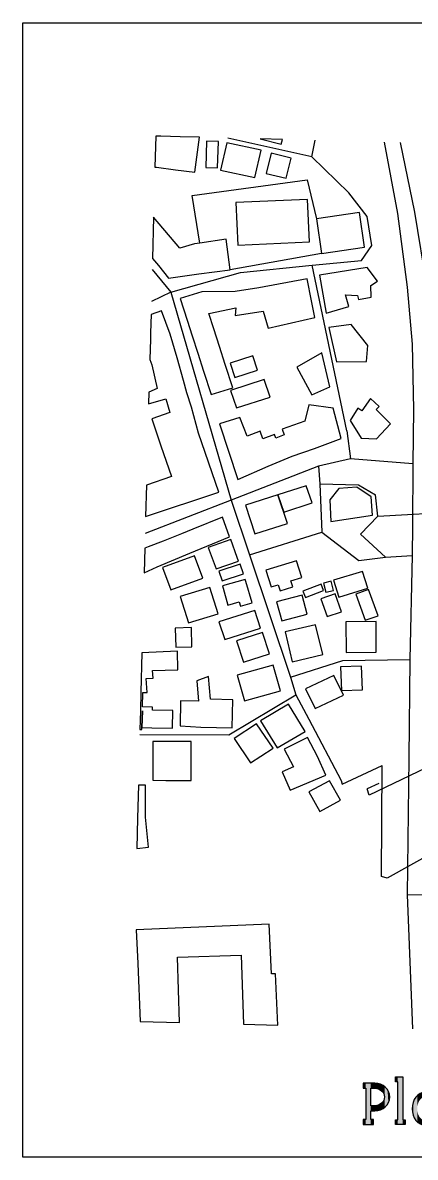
# Model space of a CAD drawing. Extents: x -255 to 680, y -360 to 140.
# Drawn here: x 179.7 to 352.7, y -359.9 to 140.1 of the extents above; entities that cross this region are included whole.
import ezdxf

# ---------------------------------------------------------------- set-up
doc = ezdxf.new("R2010")
doc.units = 0
doc.layers.add('CALQUE_1', color=7, linetype='CONTINUOUS')

# ---------------------------------------------------------------- blocks, each defined once
blk = doc.blocks.new('*U9')
at = {"layer": 'CALQUE_1', "color": 7}
for points in [[(329.67, -329.37), (329.67, -327.23), (329.67, -327.17)], [(329.67, -329.37), (329.67, -327.17), (329.68, -329.38)], [(329.68, -329.38), (329.67, -327.17), (329.68, -327.17)], [(329.67, -329.37), (329.67, -327.23), (329.67, -329.37)], [(329.68, -329.38), (329.68, -327.17), (329.71, -329.42)], [(329.71, -329.42), (329.68, -327.17), (329.71, -327.17)], [(329.71, -329.42), (329.71, -327.17), (329.73, -329.42)], [(329.73, -329.42), (329.71, -327.17), (329.73, -327.17)], [(329.73, -329.42), (329.73, -327.17), (329.84, -329.42)], [(329.84, -329.42), (329.73, -327.17), (329.84, -327.17)], [(329.84, -329.42), (329.84, -327.17), (329.85, -329.42)], [(329.85, -329.42), (329.84, -327.17), (329.85, -327.17)], [(329.85, -329.42), (329.85, -327.17), (329.93, -329.42)], [(329.93, -329.42), (329.85, -327.17), (329.93, -327.17)], [(329.93, -329.42), (329.93, -327.17), (330.02, -329.42)], [(330.02, -329.42), (329.93, -327.17), (330.02, -327.17)], [(330.02, -329.42), (330.02, -327.17), (330.26, -329.42)], [(330.26, -329.42), (330.02, -327.17), (330.26, -327.17)], [(330.26, -329.42), (330.26, -327.17), (330.49, -329.42)], [(330.49, -329.42), (330.26, -327.17), (330.49, -327.17)], [(330.49, -329.42), (330.49, -327.17), (330.5, -329.42)], [(330.5, -329.42), (330.49, -327.17), (330.5, -327.17)], [(330.5, -329.42), (330.5, -327.17), (330.58, -329.42)], [(330.58, -329.42), (330.5, -327.17), (330.58, -327.17)], [(330.58, -329.42), (330.58, -327.17), (330.74, -329.42)], [(330.74, -329.42), (330.58, -327.17), (330.74, -327.17)], [(330.74, -329.42), (330.74, -327.17), (330.78, -329.42)], [(330.78, -329.42), (330.74, -327.17), (330.78, -327.17)], [(330.78, -329.42), (330.78, -327.17), (330.79, -329.44)], [(330.79, -329.44), (330.78, -327.17), (330.79, -327.17)], [(330.79, -329.44), (330.79, -327.17), (330.8, -329.45)], [(330.8, -329.45), (330.79, -327.17), (330.8, -327.17)], [(330.8, -345.44), (330.8, -327.17), (330.86, -345.44)], [(330.86, -345.44), (330.8, -327.17), (330.86, -327.17)], [(330.86, -345.44), (330.86, -327.17), (331.1, -345.44)], [(331.1, -345.44), (330.86, -327.17), (331.1, -327.17)], [(331.1, -345.44), (331.1, -327.17), (332.36, -345.44)], [(332.36, -345.44), (331.1, -327.17), (332.36, -327.17)], [(332.36, -345.44), (332.36, -327.17), (332.45, -345.44)], [(332.45, -345.44), (332.36, -327.17), (332.45, -327.17)], [(332.45, -345.44), (332.45, -327.17), (333.05, -345.44)], [(333.05, -345.44), (332.45, -327.17), (333.05, -327.17)], [(333.05, -329.44), (333.05, -327.17), (333.05, -329.42)], [(333.05, -329.42), (333.05, -327.17), (333.05, -327.17)], [(333.05, -329.42), (333.05, -327.17), (333.06, -329.42)], [(333.06, -329.42), (333.05, -327.17), (333.06, -327.17)], [(333.06, -329.42), (333.06, -327.17), (333.08, -329.42)], [(333.08, -329.42), (333.06, -327.17), (333.08, -327.17)], [(333.08, -329.42), (333.08, -327.17), (333.09, -329.42)], [(333.09, -329.42), (333.08, -327.17), (333.09, -327.17)], [(333.09, -329.42), (333.09, -327.17), (333.09, -329.42)], [(333.09, -329.42), (333.09, -327.17), (333.09, -327.17)], [(333.09, -329.42), (333.09, -327.17), (333.13, -329.42)], [(333.13, -329.42), (333.09, -327.17), (333.13, -327.17)], [(333.13, -329.42), (333.13, -327.17), (333.14, -329.42)], [(333.14, -329.42), (333.13, -327.17), (333.14, -327.17)], [(333.14, -329.42), (333.14, -327.17), (333.15, -329.42)], [(333.15, -329.42), (333.14, -327.17), (333.15, -327.17)], [(333.15, -329.42), (333.15, -327.17), (333.17, -329.42)], [(333.17, -329.42), (333.15, -327.17), (333.17, -327.17)], [(333.17, -329.42), (333.17, -327.17), (333.19, -329.42)], [(333.19, -329.42), (333.17, -327.17), (333.19, -327.17)], [(333.19, -329.42), (333.19, -327.17), (333.3, -329.42)], [(333.3, -329.42), (333.19, -327.17), (333.3, -327.17)], [(333.3, -329.42), (333.3, -327.17), (333.33, -329.42)], [(333.33, -329.42), (333.3, -327.17), (333.33, -327.17)], [(333.33, -329.42), (333.33, -327.17), (333.46, -329.42)], [(333.46, -329.42), (333.33, -327.17), (333.46, -327.17)], [(333.46, -329.42), (333.46, -327.17), (333.63, -329.42)], [(333.63, -329.42), (333.46, -327.17), (333.63, -327.17)], [(333.63, -329.42), (333.63, -327.17), (333.69, -329.42)], [(333.69, -329.42), (333.63, -327.17), (333.69, -327.17)], [(333.69, -329.42), (333.69, -327.17), (333.77, -329.42)], [(333.77, -329.42), (333.69, -327.17), (333.77, -327.17)], [(333.77, -329.42), (333.77, -327.17), (333.77, -329.42)], [(333.77, -329.42), (333.77, -327.17), (333.77, -327.17)], [(333.77, -329.42), (333.77, -327.17), (333.83, -329.42)], [(333.83, -329.42), (333.77, -327.17), (333.83, -327.17)], [(333.83, -329.42), (333.83, -327.17), (334.01, -329.42)], [(334.01, -329.42), (333.83, -327.17), (334.01, -327.17)], [(334.01, -329.42), (334.01, -327.17), (334.06, -329.42)], [(334.06, -329.42), (334.01, -327.17), (334.06, -327.17)], [(334.06, -329.42), (334.06, -327.17), (334.1, -329.42)], [(334.1, -329.42), (334.06, -327.17), (334.1, -327.17)], [(334.1, -329.42), (334.1, -327.17), (334.17, -329.42)], [(334.17, -329.42), (334.1, -327.17), (334.17, -327.17)], [(334.17, -329.42), (334.17, -327.17), (334.18, -329.42)], [(334.18, -329.42), (334.17, -327.17), (334.18, -327.17)], [(334.18, -329.42), (334.18, -327.17), (334.26, -329.42)], [(334.26, -329.42), (334.18, -327.17), (334.26, -327.17)], [(334.26, -329.42), (334.26, -327.17), (334.3, -329.42)], [(334.3, -329.42), (334.26, -327.17), (334.3, -327.17)], [(334.3, -329.42), (334.3, -327.17), (334.38, -329.42)], [(334.38, -329.42), (334.3, -327.17), (334.38, -327.17)], [(334.38, -329.42), (334.38, -327.17), (334.48, -329.42)], [(334.48, -329.42), (334.38, -327.17), (334.48, -327.17)], [(334.48, -329.42), (334.48, -327.17), (334.6, -329.42)], [(334.6, -329.42), (334.48, -327.17), (334.6, -327.17)], [(334.6, -329.42), (334.6, -327.17), (334.63, -329.42)], [(334.63, -329.42), (334.6, -327.17), (334.63, -327.17)], [(334.63, -329.42), (334.63, -327.17), (334.7, -329.42)], [(334.7, -329.42), (334.63, -327.17), (334.7, -327.17)], [(334.7, -329.42), (334.7, -327.17), (334.72, -329.42)], [(334.72, -329.42), (334.7, -327.17), (334.72, -327.17)], [(334.72, -329.42), (334.72, -327.17), (334.73, -329.42)], [(334.73, -329.42), (334.72, -327.17), (334.73, -327.17)], [(334.73, -329.42), (334.73, -327.17), (334.74, -329.42)], [(334.74, -329.42), (334.73, -327.17), (334.74, -327.17)], [(334.74, -329.42), (334.74, -327.17), (334.8, -329.42)], [(334.8, -329.42), (334.74, -327.17), (334.8, -327.17)], [(334.8, -329.42), (334.8, -327.17), (334.8, -329.42)], [(334.8, -329.42), (334.8, -327.17), (334.8, -327.17)], [(334.8, -329.42), (334.8, -327.17), (334.81, -329.42)], [(334.81, -329.42), (334.8, -327.17), (334.81, -327.17)], [(334.81, -329.42), (334.81, -327.17), (334.81, -329.42)], [(334.81, -329.42), (334.81, -327.17), (334.81, -327.17)], [(334.81, -329.42), (334.81, -327.17), (334.81, -329.42)], [(334.81, -329.42), (334.81, -327.17), (334.81, -327.17)], [(334.81, -329.42), (334.81, -327.17), (334.82, -329.42)], [(334.82, -329.42), (334.81, -327.17), (334.82, -327.17)], [(334.82, -329.42), (334.82, -327.17), (334.82, -329.42)], [(334.82, -329.42), (334.82, -327.17), (334.82, -327.17)], [(334.82, -329.42), (334.82, -327.17), (334.82, -329.42)], [(334.82, -329.42), (334.82, -327.17), (334.82, -327.17)], [(334.82, -329.42), (334.82, -327.17), (334.83, -329.42)], [(334.83, -329.42), (334.82, -327.17), (334.83, -327.17)], [(334.83, -329.42), (334.83, -327.17), (334.86, -329.42)], [(334.86, -329.42), (334.83, -327.17), (334.86, -327.17)], [(334.86, -329.42), (334.86, -327.17), (334.9, -329.42)], [(334.9, -329.42), (334.86, -327.17), (334.9, -327.17)], [(334.9, -329.42), (334.9, -327.17), (334.92, -329.43)], [(334.92, -329.43), (334.9, -327.17), (334.92, -327.17)], [(334.92, -329.43), (334.92, -327.17), (335.03, -329.43)], [(335.03, -329.43), (334.92, -327.17), (335.03, -327.17)], [(335.03, -329.43), (335.03, -327.17), (335.06, -329.43)], [(335.06, -329.43), (335.03, -327.17), (335.06, -327.17)], [(335.06, -329.43), (335.06, -327.17), (335.31, -329.46)], [(335.31, -329.46), (335.06, -327.17), (335.31, -327.2)], [(335.31, -329.46), (335.31, -327.2), (335.44, -329.47)], [(335.44, -329.47), (335.31, -327.2), (335.44, -327.21)], [(335.44, -329.47), (335.44, -327.21), (335.54, -329.48)], [(335.54, -329.48), (335.44, -327.21), (335.54, -327.23)], [(335.54, -329.48), (335.54, -327.23), (335.94, -329.57)], [(335.94, -329.57), (335.54, -327.23), (335.94, -327.27)], [(335.94, -329.57), (335.94, -327.27), (336.04, -329.59)], [(336.04, -329.59), (335.94, -327.27), (336.04, -327.28)], [(336.04, -329.59), (336.04, -327.28), (336.11, -329.61)], [(336.11, -329.61), (336.04, -327.28), (336.11, -327.29)], [(336.11, -329.61), (336.11, -327.29), (336.34, -329.69)], [(336.34, -329.69), (336.11, -327.29), (336.34, -327.35)], [(336.34, -329.69), (336.34, -327.35), (336.42, -329.72)], [(336.42, -329.72), (336.34, -327.35), (336.42, -327.37)], [(336.42, -329.72), (336.42, -327.37), (336.52, -329.75)], [(336.52, -329.75), (336.42, -327.37), (336.52, -327.4)], [(336.52, -329.75), (336.52, -327.4), (336.88, -329.91)], [(336.88, -329.91), (336.52, -327.4), (336.88, -327.49)], [(336.88, -329.91), (336.88, -327.49), (336.97, -329.95)], [(336.97, -329.95), (336.88, -327.49), (336.97, -327.51)], [(336.97, -329.95), (336.97, -327.51), (337.1, -330.03)], [(337.1, -330.03), (336.97, -327.51), (337.1, -327.55)], [(337.1, -330.03), (337.1, -327.55), (337.31, -330.16)], [(337.31, -330.16), (337.1, -327.55), (337.31, -327.64)], [(337.31, -330.16), (337.31, -327.64), (337.32, -330.17)], [(337.32, -330.17), (337.31, -327.64), (337.32, -327.64)], [(337.32, -330.17), (337.32, -327.64), (337.39, -330.21)], [(337.39, -330.21), (337.32, -327.64), (337.39, -327.67)], [(337.39, -330.21), (337.39, -327.67), (337.71, -330.45)], [(337.71, -330.45), (337.39, -327.67), (337.71, -327.81)], [(337.71, -330.45), (337.71, -327.81), (337.78, -330.51)], [(337.78, -330.51), (337.71, -327.81), (337.78, -327.84)], [(337.78, -330.51), (337.78, -327.84), (338.03, -330.75)], [(338.03, -330.75), (337.78, -327.84), (338.03, -327.95)], [(338.03, -330.75), (338.03, -327.95), (338.07, -330.78)], [(338.07, -330.78), (338.03, -327.95), (338.07, -327.97)], [(338.07, -330.78), (338.07, -327.97), (338.13, -330.85)], [(338.13, -330.85), (338.07, -327.97), (338.13, -328.01)], [(338.13, -330.85), (338.13, -328.01), (338.24, -330.98)], [(338.24, -330.98), (338.13, -328.01), (338.24, -328.07)], [(338.24, -330.98), (338.24, -328.07), (338.38, -331.15)], [(338.38, -331.15), (338.24, -328.07), (338.38, -328.16)], [(338.38, -331.15), (338.38, -328.16), (338.43, -331.23)], [(338.43, -331.23), (338.38, -328.16), (338.43, -328.19)], [(338.43, -331.23), (338.43, -328.19), (338.64, -331.56)], [(338.64, -331.56), (338.43, -328.19), (338.64, -328.32)], [(338.64, -331.56), (338.64, -328.32), (338.68, -331.64)], [(338.68, -331.64), (338.64, -328.32), (338.68, -328.35)], [(338.68, -331.64), (338.68, -328.35), (338.84, -332)], [(338.84, -332), (338.68, -328.35), (338.84, -328.45)], [(338.84, -332), (338.84, -328.45), (338.88, -332.08)], [(338.88, -332.08), (338.84, -328.45), (338.88, -328.47)], [(338.88, -332.08), (338.88, -328.47), (338.89, -332.11)], [(338.89, -332.11), (338.88, -328.47), (338.89, -328.47)], [(338.89, -332.11), (338.89, -328.47), (338.99, -332.48)], [(338.99, -332.48), (338.89, -328.47), (338.99, -328.56)], [(338.99, -332.48), (338.99, -328.56), (339.01, -332.55)], [(339.01, -332.55), (338.99, -328.56), (339.01, -328.58)], [(339.01, -332.55), (339.01, -328.58), (339.07, -333)], [(339.07, -333), (339.01, -328.58), (339.07, -328.63)], [(339.07, -333), (339.07, -328.63), (339.07, -333.01)], [(339.07, -333.01), (339.07, -328.63), (339.07, -328.63)], [(339.07, -333.01), (339.07, -328.63), (339.08, -333.05)], [(339.08, -333.05), (339.07, -328.63), (339.08, -328.63)], [(339.08, -337.91), (339.08, -328.63), (339.64, -337.39)], [(339.64, -337.39), (339.08, -328.63), (339.64, -329.11)], [(339.64, -337.39), (339.64, -329.11), (339.8, -337.25)], [(339.8, -337.25), (339.64, -329.11), (339.8, -329.29)], [(339.8, -337.25), (339.8, -329.29), (340.28, -336.64)], [(340.28, -336.64), (339.8, -329.29), (340.28, -329.86)], [(340.28, -336.64), (340.28, -329.86), (340.41, -336.48)], [(340.41, -336.48), (340.28, -329.86), (340.41, -330.07)], [(338.64, -338.2), (338.43, -335.29), (338.64, -334.97)], [(338.68, -338.17), (338.64, -334.97), (338.68, -334.87)], [(338.64, -338.2), (338.64, -334.97), (338.68, -338.17)], [(338.84, -338.06), (338.68, -334.87), (338.84, -334.53)], [(338.68, -338.17), (338.68, -334.87), (338.84, -338.06)], [(338.88, -338.04), (338.84, -334.53), (338.88, -334.42)], [(338.84, -338.06), (338.84, -334.53), (338.88, -338.04)], [(338.89, -338.04), (338.88, -334.42), (338.89, -334.4)], [(338.88, -338.04), (338.88, -334.42), (338.89, -338.04)], [(338.99, -337.97), (338.89, -334.4), (338.99, -334.06)], [(338.89, -338.04), (338.89, -334.4), (338.99, -337.97)], [(339.01, -337.95), (338.99, -334.06), (339.01, -333.93)], [(338.99, -337.97), (338.99, -334.06), (339.01, -337.95)], [(339.07, -337.91), (339.01, -333.93), (339.07, -333.57)], [(339.01, -337.95), (339.01, -333.93), (339.07, -337.91)], [(339.08, -337.91), (339.07, -333.48), (339.08, -333.05)], [(339.07, -337.91), (339.07, -333.57), (339.07, -333.48)], [(339.07, -337.91), (339.07, -333.48), (339.08, -337.91)], [(339.07, -337.91), (339.07, -333.57), (339.07, -337.91)], [(340.41, -336.48), (340.41, -330.07), (340.79, -335.8)], [(340.79, -335.8), (340.41, -330.07), (340.79, -330.69)], [(340.79, -335.8), (340.79, -330.69), (340.89, -335.62)], [(340.89, -335.62), (340.79, -330.69), (340.89, -330.94)], [(340.89, -335.62), (340.89, -330.94), (341.16, -334.86)], [(341.16, -334.86), (340.89, -330.94), (341.16, -331.62)], [(341.16, -334.86), (341.16, -331.62), (341.22, -334.68)], [(341.22, -334.68), (341.16, -331.62), (341.22, -331.92)], [(341.22, -334.68), (341.22, -331.92), (341.36, -333.8)], [(341.36, -333.8), (341.22, -331.92), (341.36, -332.62)], [(341.36, -333.8), (341.36, -332.62), (341.38, -333.67)], [(333.05, -339.41), (333.05, -337.1), (333.05, -339.39)], [(333.05, -339.39), (333.05, -337.1), (333.05, -337.1)], [(333.05, -339.39), (333.05, -337.1), (333.06, -339.35)], [(333.06, -339.35), (333.05, -337.1), (333.06, -337.1)], [(333.06, -339.35), (333.06, -337.1), (333.08, -339.35)], [(333.08, -339.35), (333.06, -337.1), (333.08, -337.1)], [(333.08, -339.35), (333.08, -337.1), (333.09, -339.35)], [(333.09, -339.35), (333.08, -337.1), (333.09, -337.1)], [(333.09, -339.35), (333.09, -337.1), (333.09, -339.35)], [(333.09, -339.35), (333.09, -337.1), (333.09, -337.1)], [(333.09, -339.35), (333.09, -337.1), (333.13, -339.35)], [(333.13, -339.35), (333.09, -337.1), (333.13, -337.1)], [(333.13, -339.35), (333.13, -337.1), (333.14, -339.35)], [(333.14, -339.35), (333.13, -337.1), (333.14, -337.1)], [(333.14, -339.35), (333.14, -337.1), (333.15, -339.35)], [(333.15, -339.35), (333.14, -337.1), (333.15, -337.1)], [(333.15, -339.35), (333.15, -337.1), (333.17, -339.35)], [(333.17, -339.35), (333.15, -337.1), (333.17, -337.1)], [(333.17, -339.35), (333.17, -337.1), (333.19, -339.35)], [(333.19, -339.35), (333.17, -337.1), (333.19, -337.1)], [(333.19, -339.35), (333.19, -337.1), (333.3, -339.35)], [(333.3, -339.35), (333.19, -337.1), (333.3, -337.1)], [(333.3, -339.35), (333.3, -337.1), (333.33, -339.35)], [(333.33, -339.35), (333.3, -337.1), (333.33, -337.1)], [(333.33, -339.35), (333.33, -337.1), (333.46, -339.35)], [(333.46, -339.35), (333.33, -337.1), (333.46, -337.1)], [(333.46, -339.35), (333.46, -337.1), (333.63, -339.35)], [(333.63, -339.35), (333.46, -337.1), (333.63, -337.1)], [(333.63, -339.35), (333.63, -337.1), (333.69, -339.35)], [(333.69, -339.35), (333.63, -337.1), (333.69, -337.1)], [(333.69, -339.35), (333.69, -337.1), (333.77, -339.35)], [(333.77, -339.35), (333.69, -337.1), (333.77, -337.1)], [(333.77, -339.35), (333.77, -337.1), (333.77, -339.35)], [(333.77, -339.35), (333.77, -337.1), (333.77, -337.1)], [(333.77, -339.35), (333.77, -337.1), (333.83, -339.35)], [(333.83, -339.35), (333.77, -337.1), (333.83, -337.1)], [(333.83, -339.35), (333.83, -337.1), (334.01, -339.35)], [(334.01, -339.35), (333.83, -337.1), (334.01, -337.1)], [(334.01, -339.35), (334.01, -337.1), (334.06, -339.35)], [(334.06, -339.35), (334.01, -337.1), (334.06, -337.1)], [(334.06, -339.35), (334.06, -337.1), (334.1, -339.35)], [(334.1, -339.35), (334.06, -337.1), (334.1, -337.1)], [(334.1, -339.35), (334.1, -337.1), (334.17, -339.35)], [(334.17, -339.35), (334.1, -337.1), (334.17, -337.1)], [(334.17, -339.35), (334.17, -337.1), (334.18, -339.35)], [(334.18, -339.35), (334.17, -337.1), (334.18, -337.1)], [(334.18, -339.35), (334.18, -337.1), (334.26, -339.35)], [(334.26, -339.35), (334.18, -337.1), (334.26, -337.1)], [(334.26, -339.35), (334.26, -337.1), (334.3, -339.35)], [(334.3, -339.35), (334.26, -337.1), (334.3, -337.1)], [(334.3, -339.35), (334.3, -337.1), (334.38, -339.35)], [(334.38, -339.35), (334.3, -337.1), (334.38, -337.1)], [(334.38, -339.35), (334.38, -337.1), (334.48, -339.35)], [(334.48, -339.35), (334.38, -337.1), (334.48, -337.1)], [(334.48, -339.35), (334.48, -337.1), (334.6, -339.35)], [(334.6, -339.35), (334.48, -337.1), (334.6, -337.1)], [(334.6, -339.35), (334.6, -337.1), (334.63, -339.35)], [(334.63, -339.35), (334.6, -337.1), (334.63, -337.1)], [(334.63, -339.35), (334.63, -337.1), (334.7, -339.35)], [(334.7, -339.35), (334.63, -337.1), (334.7, -337.1)], [(334.7, -339.35), (334.7, -337.1), (334.72, -339.35)], [(334.72, -339.35), (334.7, -337.1), (334.72, -337.1)], [(334.72, -339.35), (334.72, -337.1), (334.73, -339.35)], [(334.73, -339.35), (334.72, -337.1), (334.73, -337.1)], [(334.73, -339.35), (334.73, -337.1), (334.74, -339.35)], [(334.74, -339.35), (334.73, -337.1), (334.74, -337.1)], [(334.74, -339.35), (334.74, -337.1), (334.8, -339.35)], [(334.8, -339.35), (334.74, -337.1), (334.8, -337.1)], [(334.8, -339.35), (334.8, -337.1), (334.8, -339.35)], [(334.8, -339.35), (334.8, -337.1), (334.8, -337.1)], [(334.8, -339.35), (334.8, -337.1), (334.81, -339.35)], [(334.81, -339.35), (334.8, -337.1), (334.81, -337.1)], [(334.81, -339.35), (334.81, -337.1), (334.81, -339.35)], [(334.81, -339.35), (334.81, -337.1), (334.81, -337.1)], [(334.81, -339.35), (334.81, -337.1), (334.81, -339.35)], [(334.81, -339.35), (334.81, -337.1), (334.81, -337.1)], [(334.81, -339.35), (334.81, -337.1), (334.82, -339.35)], [(334.82, -339.35), (334.81, -337.1), (334.82, -337.1)], [(334.82, -339.35), (334.82, -337.1), (334.82, -339.35)], [(334.82, -339.35), (334.82, -337.1), (334.82, -337.1)], [(334.82, -339.35), (334.82, -337.1), (334.82, -339.35)], [(334.82, -339.35), (334.82, -337.1), (334.82, -337.1)], [(334.82, -339.35), (334.82, -337.1), (334.83, -339.35)], [(334.83, -339.35), (334.82, -337.1), (334.83, -337.1)], [(334.83, -339.35), (334.83, -337.1), (334.86, -339.35)], [(334.86, -339.35), (334.83, -337.1), (334.86, -337.1)], [(334.86, -339.35), (334.86, -337.1), (334.9, -339.35)], [(334.9, -339.35), (334.86, -337.1), (334.9, -337.1)], [(334.9, -339.35), (334.9, -337.1), (334.92, -339.35)], [(334.92, -339.35), (334.9, -337.1), (334.92, -337.1)], [(335.03, -339.35), (334.92, -337.1), (335.03, -337.09)], [(334.92, -339.35), (334.92, -337.1), (335.03, -339.35)], [(335.03, -339.35), (335.03, -337.09), (335.06, -339.34)], [(335.06, -339.34), (335.03, -337.09), (335.06, -337.09)], [(335.31, -339.34), (335.06, -337.09), (335.31, -337.07)], [(335.06, -339.34), (335.06, -337.09), (335.31, -339.34)], [(335.44, -339.32), (335.31, -337.07), (335.44, -337.06)], [(335.31, -339.34), (335.31, -337.07), (335.44, -339.32)], [(335.54, -339.3), (335.44, -337.06), (335.54, -337.04)], [(335.44, -339.32), (335.44, -337.06), (335.54, -339.3)], [(335.94, -339.24), (335.54, -337.04), (335.94, -336.96)], [(335.54, -339.3), (335.54, -337.04), (335.94, -339.24)], [(336.04, -339.23), (335.94, -336.96), (336.04, -336.93)], [(335.94, -339.24), (335.94, -336.96), (336.04, -339.23)], [(336.11, -339.22), (336.04, -336.93), (336.11, -336.91)], [(336.04, -339.23), (336.04, -336.93), (336.11, -339.22)], [(336.34, -339.19), (336.11, -336.91), (336.34, -336.84)], [(336.11, -339.22), (336.11, -336.91), (336.34, -339.19)], [(336.42, -339.16), (336.34, -336.84), (336.42, -336.81)], [(336.34, -339.19), (336.34, -336.84), (336.42, -339.16)], [(336.52, -339.13), (336.42, -336.81), (336.52, -336.77)], [(336.42, -339.16), (336.42, -336.81), (336.52, -339.13)], [(336.88, -339.03), (336.52, -336.77), (336.88, -336.61)], [(336.52, -339.13), (336.52, -336.77), (336.88, -339.03)], [(336.97, -339), (336.88, -336.61), (336.97, -336.56)], [(336.88, -339.03), (336.88, -336.61), (336.97, -339)], [(337.1, -338.96), (336.97, -336.56), (337.1, -336.49)], [(336.97, -339), (336.97, -336.56), (337.1, -338.96)], [(337.31, -338.9), (337.1, -336.49), (337.31, -336.37)], [(337.1, -338.96), (337.1, -336.49), (337.31, -338.9)], [(337.32, -338.89), (337.31, -336.37), (337.32, -336.36)], [(337.31, -338.9), (337.31, -336.37), (337.32, -338.89)], [(337.39, -338.86), (337.32, -336.36), (337.39, -336.31)], [(337.32, -338.89), (337.32, -336.36), (337.39, -338.86)], [(337.71, -338.71), (337.39, -336.31), (337.71, -336.08)], [(337.39, -338.86), (337.39, -336.31), (337.71, -338.71)], [(337.78, -338.68), (337.71, -336.08), (337.78, -336.01)], [(337.71, -338.71), (337.71, -336.08), (337.78, -338.68)], [(338.03, -338.56), (337.78, -336.01), (338.03, -335.77)], [(337.78, -338.68), (337.78, -336.01), (338.03, -338.56)], [(338.07, -338.55), (338.03, -335.77), (338.07, -335.75)], [(338.03, -338.56), (338.03, -335.77), (338.07, -338.55)], [(338.13, -338.52), (338.07, -335.75), (338.13, -335.67)], [(338.07, -338.55), (338.07, -335.75), (338.13, -338.52)], [(338.24, -338.47), (338.13, -335.67), (338.24, -335.54)], [(338.13, -338.52), (338.13, -335.67), (338.24, -338.47)], [(338.38, -338.37), (338.24, -335.54), (338.38, -335.38)], [(338.24, -338.47), (338.24, -335.54), (338.38, -338.37)], [(338.43, -338.34), (338.38, -335.38), (338.43, -335.29)], [(338.38, -338.37), (338.38, -335.38), (338.43, -338.34)], [(338.43, -338.34), (338.43, -335.29), (338.64, -338.2)], [(329.68, -345.44), (329.67, -343.21), (329.68, -343.19)], [(329.67, -345.44), (329.67, -343.21), (329.67, -345.44)], [(329.67, -345.44), (329.67, -343.21), (329.67, -343.21)], [(329.67, -345.44), (329.67, -343.21), (329.68, -345.44)], [(329.68, -345.44), (329.68, -343.19), (329.71, -345.44)], [(329.71, -345.44), (329.68, -343.19), (329.71, -343.19)], [(329.71, -345.44), (329.71, -343.19), (329.73, -345.44)], [(329.73, -345.44), (329.71, -343.19), (329.73, -343.19)], [(329.73, -345.44), (329.73, -343.19), (329.84, -345.44)], [(329.84, -345.44), (329.73, -343.19), (329.84, -343.19)], [(329.84, -345.44), (329.84, -343.19), (329.85, -345.44)], [(329.85, -345.44), (329.84, -343.19), (329.85, -343.19)], [(329.85, -345.44), (329.85, -343.19), (329.93, -345.44)], [(329.93, -345.44), (329.85, -343.19), (329.93, -343.19)], [(329.93, -345.44), (329.93, -343.19), (330.02, -345.44)], [(330.02, -345.44), (329.93, -343.19), (330.02, -343.19)], [(330.02, -345.44), (330.02, -343.19), (330.26, -345.44)], [(330.26, -345.44), (330.02, -343.19), (330.26, -343.19)], [(330.26, -345.44), (330.26, -343.19), (330.49, -345.44)], [(330.49, -345.44), (330.26, -343.19), (330.49, -343.19)], [(330.49, -345.44), (330.49, -343.19), (330.5, -345.44)], [(330.5, -345.44), (330.49, -343.19), (330.5, -343.19)], [(330.5, -345.44), (330.5, -343.19), (330.58, -345.44)], [(330.58, -345.44), (330.5, -343.19), (330.58, -343.19)], [(330.58, -345.44), (330.58, -343.19), (330.74, -345.44)], [(330.74, -345.44), (330.58, -343.19), (330.74, -343.19)], [(330.74, -345.44), (330.74, -343.19), (330.78, -345.44)], [(330.78, -345.44), (330.74, -343.19), (330.78, -343.19)], [(330.78, -345.44), (330.78, -343.19), (330.79, -345.44)], [(330.79, -345.44), (330.78, -343.19), (330.79, -343.19)], [(330.8, -345.44), (330.79, -343.19), (330.8, -343.18)], [(330.79, -345.44), (330.79, -343.19), (330.8, -345.44)], [(333.05, -345.44), (333.05, -343.19), (333.05, -345.44)], [(333.05, -345.44), (333.05, -343.19), (333.05, -343.19)], [(333.05, -345.44), (333.05, -343.19), (333.06, -345.44)], [(333.06, -345.44), (333.05, -343.19), (333.06, -343.19)], [(333.06, -345.44), (333.06, -343.19), (333.08, -345.44)], [(333.08, -345.44), (333.06, -343.19), (333.08, -343.19)], [(333.08, -345.44), (333.08, -343.19), (333.09, -345.44)], [(333.09, -345.44), (333.08, -343.19), (333.09, -343.19)], [(333.09, -345.44), (333.09, -343.19), (333.09, -345.44)], [(333.09, -345.44), (333.09, -343.19), (333.09, -343.19)], [(333.09, -345.44), (333.09, -343.19), (333.13, -345.44)], [(333.13, -345.44), (333.09, -343.19), (333.13, -343.19)], [(333.13, -345.44), (333.13, -343.19), (333.14, -345.44)], [(333.14, -345.44), (333.13, -343.19), (333.14, -343.19)], [(333.14, -345.44), (333.14, -343.19), (333.15, -345.44)], [(333.15, -345.44), (333.14, -343.19), (333.15, -343.19)], [(333.15, -345.44), (333.15, -343.19), (333.17, -345.44)], [(333.17, -345.44), (333.15, -343.19), (333.17, -343.19)], [(333.17, -345.44), (333.17, -343.19), (333.19, -345.44)], [(333.19, -345.44), (333.17, -343.19), (333.19, -343.19)], [(333.19, -345.44), (333.19, -343.19), (333.3, -345.44)], [(333.3, -345.44), (333.19, -343.19), (333.3, -343.19)], [(333.3, -345.44), (333.3, -343.19), (333.33, -345.44)], [(333.33, -345.44), (333.3, -343.19), (333.33, -343.19)], [(333.33, -345.44), (333.33, -343.19), (333.46, -345.44)], [(333.46, -345.44), (333.33, -343.19), (333.46, -343.19)], [(333.46, -345.44), (333.46, -343.19), (333.63, -345.44)], [(333.63, -345.44), (333.46, -343.19), (333.63, -343.19)], [(333.63, -345.44), (333.63, -343.19), (333.69, -345.44)], [(333.69, -345.44), (333.63, -343.19), (333.69, -343.19)], [(333.69, -345.44), (333.69, -343.19), (333.77, -345.44)], [(333.77, -345.44), (333.69, -343.19), (333.77, -343.19)], [(333.77, -345.44), (333.77, -343.19), (333.77, -345.44)], [(333.77, -345.44), (333.77, -343.19), (333.77, -343.19)], [(333.77, -345.44), (333.77, -343.19), (333.83, -345.44)], [(333.83, -345.44), (333.77, -343.19), (333.83, -343.19)], [(333.83, -345.44), (333.83, -343.19), (334.01, -345.44)], [(334.01, -345.44), (333.83, -343.19), (334.01, -343.19)], [(334.01, -345.44), (334.01, -343.19), (334.06, -345.44)], [(334.06, -345.44), (334.01, -343.19), (334.06, -343.19)], [(334.06, -345.44), (334.06, -343.19), (334.1, -345.44)], [(334.1, -345.44), (334.06, -343.19), (334.1, -343.19)], [(334.1, -345.44), (334.1, -343.19), (334.17, -345.44)], [(334.17, -345.44), (334.1, -343.19), (334.17, -343.19)], [(334.17, -345.44), (334.17, -343.19), (334.18, -345.4)], [(334.18, -345.4), (334.17, -343.19), (334.18, -343.19)]]:
    blk.add_solid(points, dxfattribs=at)
blk = doc.blocks.new('*U10')
at = {"layer": 'CALQUE_1', "color": 7}
for points in [[(343.86, -326.56), (343.86, -324.43), (344.93, -326.56)], [(344.93, -326.56), (343.86, -324.43), (344.93, -324.43)], [(344.93, -345.44), (344.93, -324.43), (347.12, -345.44)], [(347.12, -345.44), (344.93, -324.43), (347.12, -324.43)], [(343.86, -345.44), (343.86, -343.31), (344.93, -345.44)], [(344.93, -345.44), (343.86, -343.31), (344.93, -343.31)], [(347.12, -345.44), (347.12, -343.31), (348.19, -345.44)], [(348.19, -345.44), (347.12, -343.31), (348.19, -343.31)]]:
    blk.add_solid(points, dxfattribs=at)
blk = doc.blocks.new('*U11')
at = {"layer": 'CALQUE_1', "color": 7}
for points in [[(352.21, -342.48), (351.71, -335.64), (352.21, -334.4)], [(352.53, -343.04), (352.21, -334.4), (352.53, -333.83)], [(352.21, -342.48), (352.21, -334.4), (352.53, -343.04)], [(352.9, -343.57), (352.53, -333.83), (352.9, -333.31)], [(352.53, -343.04), (352.53, -333.83), (352.9, -343.57)], [(353.3, -344.04), (352.9, -333.31), (353.3, -332.83)], [(352.9, -343.57), (352.9, -333.31), (353.3, -344.04)], [(353.49, -344.22), (353.3, -332.83), (353.49, -332.66)], [(353.3, -344.04), (353.3, -332.83), (353.49, -344.22)], [(353.55, -337.5), (353.49, -332.66), (353.55, -332.6)], [(353.49, -338.44), (353.49, -332.66), (353.55, -337.5)], [(353.73, -336.58), (353.55, -332.6), (353.73, -332.43)], [(353.55, -337.5), (353.55, -332.6), (353.73, -336.58)], [(353.76, -336.49), (353.73, -332.43), (353.76, -332.41)], [(353.73, -336.58), (353.73, -332.43), (353.76, -336.49)], [(354.02, -335.7), (353.76, -332.41), (354.02, -332.2)], [(353.76, -336.49), (353.76, -332.41), (354.02, -335.7)], [(354.25, -335.28), (354.02, -332.2), (354.25, -332.03)], [(354.02, -335.7), (354.02, -332.2), (354.25, -335.28)], [(354.44, -334.91), (354.25, -332.03), (354.44, -331.92)], [(354.25, -335.28), (354.25, -332.03), (354.44, -334.91)], [(354.69, -334.56), (354.44, -331.92), (354.69, -331.77)], [(354.44, -334.91), (354.44, -331.92), (354.69, -334.56)], [(354.78, -334.46), (354.69, -331.77), (354.78, -331.72)], [(354.69, -334.56), (354.69, -331.77), (354.78, -334.46)], [(354.97, -334.24), (354.78, -331.72), (354.97, -331.63)], [(354.78, -334.46), (354.78, -331.72), (354.97, -334.24)], [(355.28, -333.96), (354.97, -331.63), (355.28, -331.5)], [(354.97, -334.24), (354.97, -331.63), (355.28, -333.96)], [(355.34, -333.91), (355.28, -331.5), (355.34, -331.47)], [(355.28, -333.96), (355.28, -331.5), (355.34, -333.91)], [(355.62, -333.72), (355.34, -331.47), (355.62, -331.38)], [(355.34, -333.91), (355.34, -331.47), (355.62, -333.72)], [(355.95, -333.55), (355.62, -331.38), (355.95, -331.28)], [(355.62, -333.72), (355.62, -331.38), (355.95, -333.55)], [(355.95, -333.55), (355.95, -331.28), (355.99, -333.52)], [(355.99, -333.52), (355.95, -331.28), (355.99, -331.28)], [(356.38, -333.38), (355.99, -331.28), (356.38, -331.2)], [(355.99, -333.52), (355.99, -331.28), (356.38, -333.38)], [(356.59, -333.34), (356.38, -331.2), (356.59, -331.17)], [(356.38, -333.38), (356.38, -331.2), (356.59, -333.34)], [(356.81, -333.29), (356.59, -331.17), (356.81, -331.16)], [(356.59, -333.34), (356.59, -331.17), (356.81, -333.29)], [(357.26, -333.26), (356.81, -331.16), (357.26, -331.13)], [(356.81, -333.29), (356.81, -331.16), (357.26, -333.26)], [(357.26, -333.26), (357.26, -331.13), (357.72, -333.29)], [(357.72, -333.29), (357.26, -331.13), (357.72, -331.16)], [(357.72, -333.29), (357.72, -331.16), (357.94, -333.34)], [(357.94, -333.34), (357.72, -331.16), (357.94, -331.17)], [(357.94, -333.34), (357.94, -331.17), (358.14, -333.38)], [(358.14, -333.38), (357.94, -331.17), (358.14, -331.2)], [(358.14, -333.38), (358.14, -331.2), (358.54, -333.52)], [(358.54, -333.52), (358.14, -331.2), (358.54, -331.28)], [(358.54, -333.52), (358.54, -331.28), (358.58, -333.55)], [(358.58, -333.55), (358.54, -331.28), (358.58, -331.28)], [(358.58, -333.55), (358.58, -331.28), (358.91, -333.72)], [(358.91, -333.72), (358.58, -331.28), (358.91, -331.38)], [(358.91, -333.72), (358.91, -331.38), (359.18, -333.91)], [(359.18, -333.91), (358.91, -331.38), (359.18, -331.47)], [(359.18, -333.91), (359.18, -331.47), (359.25, -333.96)], [(359.25, -333.96), (359.18, -331.47), (359.25, -331.5)], [(359.25, -333.96), (359.25, -331.5), (359.56, -334.24)], [(359.56, -334.24), (359.25, -331.5), (359.56, -331.63)], [(359.56, -334.24), (359.56, -331.63), (359.75, -334.46)], [(359.75, -334.46), (359.56, -331.63), (359.75, -331.72)], [(359.75, -334.46), (359.75, -331.72), (359.84, -334.56)], [(359.84, -334.56), (359.75, -331.72), (359.84, -331.77)], [(359.84, -334.56), (359.84, -331.77), (360.09, -334.91)], [(360.09, -334.91), (359.84, -331.77), (360.09, -331.92)], [(360.09, -334.91), (360.09, -331.92), (360.28, -335.28)], [(360.28, -335.28), (360.09, -331.92), (360.28, -332.03)], [(360.28, -335.28), (360.28, -332.03), (360.5, -335.7)], [(360.5, -335.7), (360.28, -332.03), (360.5, -332.2)], [(360.5, -335.7), (360.5, -332.2), (360.77, -336.49)], [(360.77, -336.49), (360.5, -332.2), (360.77, -332.41)], [(360.77, -336.49), (360.77, -332.41), (360.8, -336.58)], [(360.8, -336.58), (360.77, -332.41), (360.8, -332.43)], [(360.8, -336.58), (360.8, -332.43), (360.98, -337.5)], [(360.98, -337.5), (360.8, -332.43), (360.98, -332.6)], [(360.98, -337.5), (360.98, -332.6), (361.04, -338.44)], [(361.04, -338.44), (360.98, -332.6), (361.04, -332.66)], [(361.04, -344.22), (361.04, -332.66), (361.22, -344.04)], [(361.22, -344.04), (361.04, -332.66), (361.22, -332.83)], [(361.22, -344.04), (361.22, -332.83), (361.63, -343.57)], [(361.63, -343.57), (361.22, -332.83), (361.63, -333.31)], [(361.63, -343.57), (361.63, -333.31), (362, -343.04)], [(362, -343.04), (361.63, -333.31), (362, -333.83)], [(362, -343.04), (362, -333.83), (362.32, -342.48)], [(362.32, -342.48), (362, -333.83), (362.32, -334.4)], [(362.32, -342.48), (362.32, -334.4), (362.82, -341.24)], [(362.82, -341.24), (362.32, -334.4), (362.82, -335.64)], [(351.4, -339.88), (351.29, -338.44), (351.4, -337)], [(351.71, -341.24), (351.4, -337), (351.71, -335.64)], [(351.4, -339.88), (351.4, -337), (351.71, -341.24)], [(351.71, -341.24), (351.71, -335.64), (352.21, -342.48)], [(353.49, -344.22), (353.49, -338.44), (353.55, -344.27)], [(353.55, -344.27), (353.49, -338.44), (353.55, -339.38)], [(353.55, -344.27), (353.55, -339.38), (353.73, -344.44)], [(353.73, -344.44), (353.55, -339.38), (353.73, -340.3)], [(360.98, -344.27), (360.8, -340.3), (360.98, -339.38)], [(361.04, -344.22), (360.98, -339.38), (361.04, -338.44)], [(360.98, -344.27), (360.98, -339.38), (361.04, -344.22)], [(362.82, -341.24), (362.82, -335.64), (363.13, -339.88)], [(363.13, -339.88), (362.82, -335.64), (363.13, -337)], [(363.13, -339.88), (363.13, -337), (363.23, -338.44)], [(353.73, -344.44), (353.73, -340.3), (353.76, -344.47)], [(353.76, -344.47), (353.73, -340.3), (353.76, -340.39)], [(353.76, -344.47), (353.76, -340.39), (354.02, -344.68)], [(354.02, -344.68), (353.76, -340.39), (354.02, -341.17)], [(354.02, -344.68), (354.02, -341.17), (354.25, -344.84)], [(354.25, -344.84), (354.02, -341.17), (354.25, -341.6)], [(354.25, -344.84), (354.25, -341.6), (354.44, -344.96)], [(354.44, -344.96), (354.25, -341.6), (354.44, -341.96)], [(354.44, -344.96), (354.44, -341.96), (354.69, -345.11)], [(354.69, -345.11), (354.44, -341.96), (354.69, -342.32)], [(354.69, -345.11), (354.69, -342.32), (354.78, -345.16)], [(354.78, -345.16), (354.69, -342.32), (354.78, -342.41)], [(354.78, -345.16), (354.78, -342.41), (354.97, -345.25)], [(354.97, -345.25), (354.78, -342.41), (354.97, -342.64)], [(354.97, -345.25), (354.97, -342.64), (355.28, -345.38)], [(355.28, -345.38), (354.97, -342.64), (355.28, -342.92)], [(355.28, -345.38), (355.28, -342.92), (355.34, -345.41)], [(355.34, -345.41), (355.28, -342.92), (355.34, -342.96)], [(355.34, -345.41), (355.34, -342.96), (355.62, -345.49)], [(355.62, -345.49), (355.34, -342.96), (355.62, -343.16)], [(355.62, -345.49), (355.62, -343.16), (355.95, -345.6)], [(355.95, -345.6), (355.62, -343.16), (355.95, -343.33)], [(355.95, -345.6), (355.95, -343.33), (355.99, -345.6)], [(355.99, -345.6), (355.95, -343.33), (355.99, -343.35)], [(355.99, -345.6), (355.99, -343.35), (356.38, -345.67)], [(356.38, -345.67), (355.99, -343.35), (356.38, -343.5)], [(356.38, -345.67), (356.38, -343.5), (356.59, -345.71)], [(356.59, -345.71), (356.38, -343.5), (356.59, -343.54)], [(356.59, -345.71), (356.59, -343.54), (356.81, -345.72)], [(356.81, -345.72), (356.59, -343.54), (356.81, -343.59)], [(356.81, -345.72), (356.81, -343.59), (357.26, -345.75)], [(357.26, -345.75), (356.81, -343.59), (357.26, -343.62)], [(357.72, -345.72), (357.26, -343.62), (357.72, -343.59)], [(357.26, -345.75), (357.26, -343.62), (357.72, -345.72)], [(357.94, -345.71), (357.72, -343.59), (357.94, -343.54)], [(357.72, -345.72), (357.72, -343.59), (357.94, -345.71)], [(358.14, -345.67), (357.94, -343.54), (358.14, -343.5)], [(357.94, -345.71), (357.94, -343.54), (358.14, -345.67)], [(358.54, -345.6), (358.14, -343.5), (358.54, -343.35)], [(358.14, -345.67), (358.14, -343.5), (358.54, -345.6)], [(358.58, -345.6), (358.54, -343.35), (358.58, -343.33)], [(358.54, -345.6), (358.54, -343.35), (358.58, -345.6)], [(358.91, -345.49), (358.58, -343.33), (358.91, -343.16)], [(358.58, -345.6), (358.58, -343.33), (358.91, -345.49)], [(359.18, -345.41), (358.91, -343.16), (359.18, -342.96)], [(358.91, -345.49), (358.91, -343.16), (359.18, -345.41)], [(359.25, -345.38), (359.18, -342.96), (359.25, -342.92)], [(359.18, -345.41), (359.18, -342.96), (359.25, -345.38)], [(359.56, -345.25), (359.25, -342.92), (359.56, -342.64)], [(359.25, -345.38), (359.25, -342.92), (359.56, -345.25)], [(359.75, -345.16), (359.56, -342.64), (359.75, -342.41)], [(359.56, -345.25), (359.56, -342.64), (359.75, -345.16)], [(359.84, -345.11), (359.75, -342.41), (359.84, -342.32)], [(359.75, -345.16), (359.75, -342.41), (359.84, -345.11)], [(360.09, -344.96), (359.84, -342.32), (360.09, -341.96)], [(359.84, -345.11), (359.84, -342.32), (360.09, -344.96)], [(360.28, -344.84), (360.09, -341.96), (360.28, -341.6)], [(360.09, -344.96), (360.09, -341.96), (360.28, -344.84)], [(360.5, -344.68), (360.28, -341.6), (360.5, -341.17)], [(360.28, -344.84), (360.28, -341.6), (360.5, -344.68)], [(360.77, -344.47), (360.5, -341.17), (360.77, -340.39)], [(360.5, -344.68), (360.5, -341.17), (360.77, -344.47)], [(360.8, -344.44), (360.77, -340.39), (360.8, -340.3)], [(360.77, -344.47), (360.77, -340.39), (360.8, -344.44)], [(360.8, -344.44), (360.8, -340.3), (360.98, -344.27)]]:
    blk.add_solid(points, dxfattribs=at)
blk = doc.blocks.new('BLOCK_6')
at = {"layer": 'CALQUE_1'}
blk.add_lwpolyline([(348.19, -343.31), (348.19, -345.44), (343.86, -345.44), (343.86, -343.31), (344.93, -343.31), (344.93, -326.56), (343.86, -326.56), (343.86, -324.43), (347.12, -324.43), (347.12, -343.31), (348.19, -343.31)], dxfattribs=at)
for points, knots in [([(334.18, -343.19), (334.18, -343.19), (334.18, -345.44), (334.18, -345.44), (334.18, -345.44), (329.67, -345.44), (329.67, -345.44), (329.67, -345.44), (329.67, -343.19), (329.67, -343.19), (329.67, -343.19), (330.8, -343.19), (330.8, -343.19), (330.8, -343.19), (330.8, -329.42), (330.8, -329.42), (330.8, -329.42), (329.67, -329.42), (329.67, -329.42), (329.67, -329.42), (329.67, -327.17), (329.67, -327.17), (329.67, -327.17), (334.82, -327.17), (334.82, -327.17), (338.32, -327.17), (341.4, -329.76), (341.4, -333.26), (341.4, -336.76), (338.32, -339.35), (334.82, -339.35), (334.82, -339.35), (333.05, -339.35), (333.05, -339.35), (333.05, -339.35), (333.05, -343.19), (333.05, -343.19), (333.05, -343.19), (334.18, -343.19), (334.18, -343.19)], [0, 0, 0, 0, 1, 1, 1, 2, 2, 2, 3, 3, 3, 4, 4, 4, 5, 5, 5, 6, 6, 6, 7, 7, 7, 8, 8, 8, 9, 9, 9, 10, 10, 10, 11, 11, 11, 12, 12, 12, 13, 13, 13, 13]), ([(333.05, -337.1), (333.05, -337.1), (334.82, -337.1), (334.82, -337.1), (337.04, -337.1), (339.08, -335.48), (339.08, -333.26), (339.08, -331.04), (337.04, -329.42), (334.82, -329.42), (334.82, -329.42), (333.05, -329.42), (333.05, -329.42), (333.05, -329.42), (333.05, -337.1), (333.05, -337.1)], [0, 0, 0, 0, 1, 1, 1, 2, 2, 2, 3, 3, 3, 4, 4, 4, 5, 5, 5, 5]), ([(363.23, -338.44), (363.23, -342.37), (360.95, -345.75), (357.26, -345.75), (353.58, -345.75), (351.29, -342.37), (351.29, -338.44), (351.29, -334.51), (353.58, -331.13), (357.26, -331.13), (360.95, -331.13), (363.23, -334.51), (363.23, -338.44)], [0, 0, 0, 0, 1, 1, 1, 2, 2, 2, 3, 3, 3, 4, 4, 4, 4])]:
    blk.add_open_spline(points, degree=3, knots=knots, dxfattribs=at)
at = {"layer": 'CALQUE_1', "color": 7}
for name in ['*U10', '*U9', '*U11']:
    blk.add_blockref(name, (0, 0), dxfattribs=at)
blk = doc.blocks.new('BLOCK_5')
at = {"layer": 'CALQUE_1', "color": 7}
for points in [[(679.67, -359.85), (179.67, -359.85), (179.67, 140.15), (679.67, 140.15), (679.67, -359.85)], [(247.04, 75.36), (255.57, 74.27), (257.62, 89.65), (248.98, 89.87), (240.48, 90.09), (238.32, 90.15), (237.95, 76.53), (238.65, 76.44), (247.04, 75.36)], [(265.87, 87.86), (260.61, 88), (260.29, 76.3), (265.56, 76.16), (265.87, 87.86)], [(294.14, 88.7), (284.26, 88.95), (293.62, 86.66), (294.14, 88.7)], [(286.96, 73.74), (295.77, 71.66), (297.94, 80.5), (289.14, 82.58), (286.96, 73.74)], [(274.41, 42.16), (306.01, 43.6), (305.11, 62.28), (273.53, 60.84), (274.41, 42.16)], [(330.33, 41.2), (328.05, 56.48), (309.06, 53.77), (311.34, 38.48), (330.33, 41.2)], [(243.88, 27.63), (257.26, 29.43), (271.02, 31.17), (269.29, 44.78), (257.77, 43.03), (255.4, 42.67), (248.95, 40.78), (237.36, 54.45), (236.87, 36.26), (239.54, 33.11), (243.88, 27.63)], [(313.36, 12.15), (323.39, 15.03), (321.93, 20.24), (327.2, 19.9), (327.55, 18.23), (333.25, 19.15), (332.99, 24.34), (336.03, 26.31), (331.51, 32.27), (310.42, 28.83), (313.36, 12.15)], [(283.65, 23.27), (273.25, 21.68), (258.61, 21.58), (249.07, 18.63), (252.16, 9.01), (254.35, 2.22), (256.84, -5.53), (259.39, -13.46), (262.69, -23.71), (272.23, -20.76), (268.93, -10.5), (266.38, -2.58), (263.89, 5.17), (261.7, 11.96), (273.56, 14.47), (273.27, 11.05), (285.66, 13.07), (287.85, 5.51), (308.38, 10.24), (306.98, 17.59), (305.05, 27.31), (283.65, 23.27)], [(257.2, -40.8), (254.08, -29.3), (252.06, -22.99), (250.51, -17.58), (247.79, -7.56), (244.68, 2.87), (240.78, 13.21), (236.21, 11.55), (235.99, 3.43), (235.92, 0.67), (235.68, -8.3), (236.56, -10.59), (238.87, -21.09), (235.29, -22.67), (235.16, -27.76), (242.69, -25.64), (244.45, -31.68), (236.62, -34.41), (240.59, -46.26), (245.27, -59.89), (234.19, -63.69), (233.83, -77.44), (266.11, -66.8), (257.2, -40.8)], [(331.78, -2.18), (324.37, 7.09), (314.58, 5.78), (317.86, -9.33), (331.2, -9.19), (331.78, -2.18)], [(314.93, -20.29), (311.44, -5.36), (300.43, -11.72), (307.07, -23.79), (314.93, -20.29)], [(305.81, -28.24), (303.94, -35.48), (294, -38.95), (294.91, -41.48), (291.2, -42.95), (290.58, -41.32), (285.54, -43.19), (284.25, -39.82), (278.54, -42.04), (275.35, -33.9), (266.32, -36.69), (274.53, -61.11), (287.77, -55.35), (298.34, -50.94), (308.29, -47.47), (319.95, -43.06), (316.52, -29.69), (305.81, -28.24)], [(336.74, -29.05), (332.95, -25.44), (329.12, -30.9), (327.36, -29.78), (323.93, -35.16), (328.8, -42.99), (335.56, -43.17), (341.71, -36.6), (335.41, -30.28), (336.74, -29.05)], [(292.12, -67.94), (294.67, -75.51), (307.17, -71.5), (304.63, -63.91), (292.12, -67.94)], [(333.18, -68.86), (326.86, -64.61), (318.89, -65.19), (314.97, -70.16), (315.37, -79.71), (333.74, -76.86), (333.18, -68.86)], [(253.28, -93.69), (270.86, -86.38), (267.64, -77.71), (254.59, -83.09), (249.61, -85.12), (241.59, -88.31), (234.9, -90.88), (233.45, -91.47), (233.16, -102.32), (238.95, -99.62), (253.28, -93.69)], [(271.32, -87.64), (261.43, -91.07), (264.84, -100.52), (274.73, -97.09), (274.16, -95.49), (271.32, -87.64)], [(241.26, -99.9), (244.98, -109.76), (259.05, -104.66), (255.33, -94.81), (241.26, -99.9)], [(266.16, -101.59), (267.62, -105.85), (276.96, -102.78), (275.5, -98.5), (266.16, -101.59)], [(300.36, -96.94), (286.81, -101.08), (289.17, -108.5), (292.16, -107.6), (293.04, -110.22), (298.66, -108.41), (297.8, -105.87), (302.72, -104.37), (300.36, -96.94)], [(329.39, -101.7), (316.65, -105.56), (318.98, -112.98), (331.73, -109.1), (329.39, -101.7)], [(252.75, -124.31), (265.82, -120.33), (262.15, -108.72), (249.08, -112.69), (252.75, -124.31)], [(303.08, -110.3), (304.2, -113.16), (312.25, -110.14), (311.13, -107.28), (303.08, -110.3)], [(316.55, -110.08), (315.54, -106.03), (312.24, -106.82), (313.25, -110.87), (316.55, -110.08)], [(326.42, -111.64), (330.58, -123.17), (336.23, -121.21), (332.06, -109.67), (326.42, -111.64)], [(305, -120.46), (302.74, -112.13), (291.51, -115.06), (293.78, -123.4), (305, -120.46)], [(320.11, -119.47), (317.33, -111.6), (311.05, -113.72), (313.83, -121.6), (320.11, -119.47)], [(281.95, -118.94), (266.15, -123.91), (268.7, -131.7), (284.5, -126.73), (281.95, -118.94)], [(322.11, -123.84), (322.17, -137.33), (335.41, -137.28), (335.36, -123.8), (322.11, -123.84)], [(254.26, -134.88), (254, -126.42), (246.83, -126.62), (247.08, -135.08), (254.26, -134.88)], [(273.86, -132.22), (276.93, -141.63), (288.4, -138.02), (285.33, -128.61), (273.86, -132.22)], [(308.61, -125.18), (295.24, -128.34), (298.47, -141.49), (311.84, -138.34), (308.61, -125.18)], [(232.21, -170.43), (232.43, -163.16), (232.23, -170.48), (236.55, -170.59), (245.71, -170.78), (245.87, -163.02), (236.79, -162.88), (236.8, -161.42), (232.47, -161.31), (232.64, -154.97), (234.49, -155.07), (234.04, -148.8), (237.13, -148.65), (236.87, -145.28), (248.08, -145.01), (247.84, -136.81), (232.22, -137.48), (231.75, -154.95), (231.53, -163.14), (231.31, -171.28), (232.22, -171.3), (232.21, -170.43)], [(293.29, -154.27), (290.04, -142.99), (274.2, -147.36), (277.44, -158.64), (293.29, -154.27)], [(319.69, -143.72), (320.1, -154.21), (329.36, -153.87), (328.95, -143.39), (319.69, -143.72)], [(271.99, -170.53), (272.27, -158.24), (262.44, -158.03), (261.57, -148.01), (256.34, -149.83), (257.15, -158.8), (249.24, -158.67), (249.05, -169.69), (258.2, -170.23), (271.99, -170.53)], [(304.29, -153.42), (308.54, -162.12), (321.05, -156.24), (316.81, -147.54), (304.29, -153.42)], [(284.63, -183.06), (289.96, -179.58), (282.68, -168.85), (272.8, -175.3), (280.08, -186.02), (284.63, -183.06)], [(236.97, -193.72), (242.8, -193.79), (253.85, -193.78), (253.91, -176.69), (237.03, -176.64), (236.97, -193.72)], [(305.76, -198.81), (310.61, -207.42), (319.7, -202.5), (314.86, -193.89), (305.76, -198.81)], [(233.81, -210.03), (233.83, -195.9), (230.65, -195.9), (230.27, -210.35), (229.91, -223.7), (235.06, -223.23), (233.81, -210.03)], [(289.31, -279.06), (288.33, -257.14), (229.67, -259.65), (230.33, -274.41), (231.48, -300.06), (248.78, -300.51), (247.82, -271.62), (275.93, -270.74), (276.96, -301.24), (292.07, -301.63), (291.05, -278.98), (289.31, -279.06)]]:
    blk.add_lwpolyline(points, dxfattribs=at)
at = {"layer": 'CALQUE_1', "color": 1}
for points in [[(284.68, 83.96), (269.54, 87.19), (266.88, 75.18), (282.02, 71.97), (284.68, 83.96)], [(271.11, -9.87), (273.2, -16.18), (283.14, -13.02), (281.06, -6.71), (271.11, -9.87)], [(273.88, -29.6), (288.65, -24.82), (286.05, -17.12), (271.29, -21.88), (273.88, -29.6)], [(281.97, -85.05), (296.27, -80.53), (292.12, -67.94), (277.82, -72.45), (281.97, -85.05)], [(277.66, -105.21), (267.68, -108.08), (267.96, -109.03), (270.12, -116.55), (275.01, -115.1), (275.6, -117.03), (280.77, -115.5), (277.94, -106.14), (277.79, -105.66), (277.66, -105.21)], [(304.17, -172.15), (296.85, -160.15), (284.41, -167.44), (291.74, -179.45), (304.17, -172.15)], [(309.63, -183.3), (305.12, -174.8), (294.89, -180.03), (299.01, -187.77), (293.92, -189.92), (297.52, -198.13), (313.23, -191.51), (309.63, -183.3)]]:
    blk.add_lwpolyline(points, dxfattribs=at)
at = {"layer": 'CALQUE_1', "color": 234}
for points in [[(328.94, 35.41), (333.47, 41.92), (331.43, 54.67), (323.4, 65.17), (307.01, 81.02), (270.09, 89.32)], [(307.01, 81.02), (308.53, 88.33)], [(245, 21.41), (275.6, 30.04), (307.24, 33.35), (328.94, 35.41)], [(236.74, 31.31), (245, 21.41)], [(322.45, -39.77), (307.24, 33.35)], [(245, 21.41), (236.36, 17.27)], [(245, 21.41), (271.51, -70.27)], [(322.45, -39.77), (324.11, -52.03)], [(351.61, -54.24), (324.11, -52.03), (310.06, -55.35), (271.51, -70.27)], [(310.06, -55.35), (310.55, -63.13), (311.4, -84.41), (327.72, -96.79), (339.46, -95.33), (351.32, -94.65)], [(310.55, -63.13), (327.63, -63.52), (335.05, -67.9)], [(328.52, -85.18), (336.21, -77.3), (335.05, -67.9)], [(271.51, -70.27), (233.62, -85.02)], [(271.51, -70.27), (279.53, -94.32), (297.66, -148.28), (300.08, -156.05), (305.7, -166.76), (319.93, -193.75), (320.44, -195.39), (338.01, -187.25)], [(336.21, -77.3), (372.76, -75.29)], [(279.53, -94.32), (311.4, -84.41)], [(339.46, -95.33), (328.52, -85.18)], [(297.66, -148.28), (320.72, -140.89), (350.25, -140.5)], [(231.25, -173.54), (270.55, -173.75), (300.08, -156.05)], [(378.85, -177.88), (332.27, -200.28), (331.44, -197.52)], [(337.78, -236.1), (338.01, -187.25)], [(336.64, -195.08), (331.44, -197.52)], [(382.66, -213.22), (340.26, -236.82)], [(340.26, -236.82), (337.78, -236.1)]]:
    blk.add_lwpolyline(points, dxfattribs=at)
at = {"layer": 'CALQUE_1', "color": 204}
for points in [[(338.87, 87.54), (344.8, 56), (349.11, 23.67), (351.27, -1.57), (351.81, -30.24), (351.61, -54.24), (351.35, -81.6), (351.32, -94.66), (350.25, -140.5), (349.78, -183.94), (349.05, -244.21)], [(362.39, -54.67), (362.69, -34.94), (361.3, -3.85), (357.83, 23.4), (352.47, 56.66), (346.16, 87.35)], [(349.05, -244.21), (361.64, -243.99), (372.99, -239.16), (422.82, -217.41), (447.17, -206.96), (495.51, -185.9), (512.32, -172.31), (534.71, -145.01)], [(349.05, -244.21), (349.44, -255.14), (351.38, -303.17)]]:
    blk.add_lwpolyline(points, dxfattribs=at)
at = {"layer": 'CALQUE_1', "color": 104}
blk.add_lwpolyline([(254.28, 64), (305.03, 70.97), (309.06, 53.77), (311.34, 38.48), (271.02, 31.17), (269.29, 44.78), (257.77, 43.03), (254.28, 64)], dxfattribs=at)
at = {"layer": 'CALQUE_1'}
blk.add_blockref('BLOCK_6', (0, 0), dxfattribs=at)

msp = doc.modelspace()

# ---------------------------------------------------------------- block references
at = {"layer": 'CALQUE_1'}
msp.add_blockref('BLOCK_5', (0, 0), dxfattribs=at)

doc.saveas('drawing.dxf')
